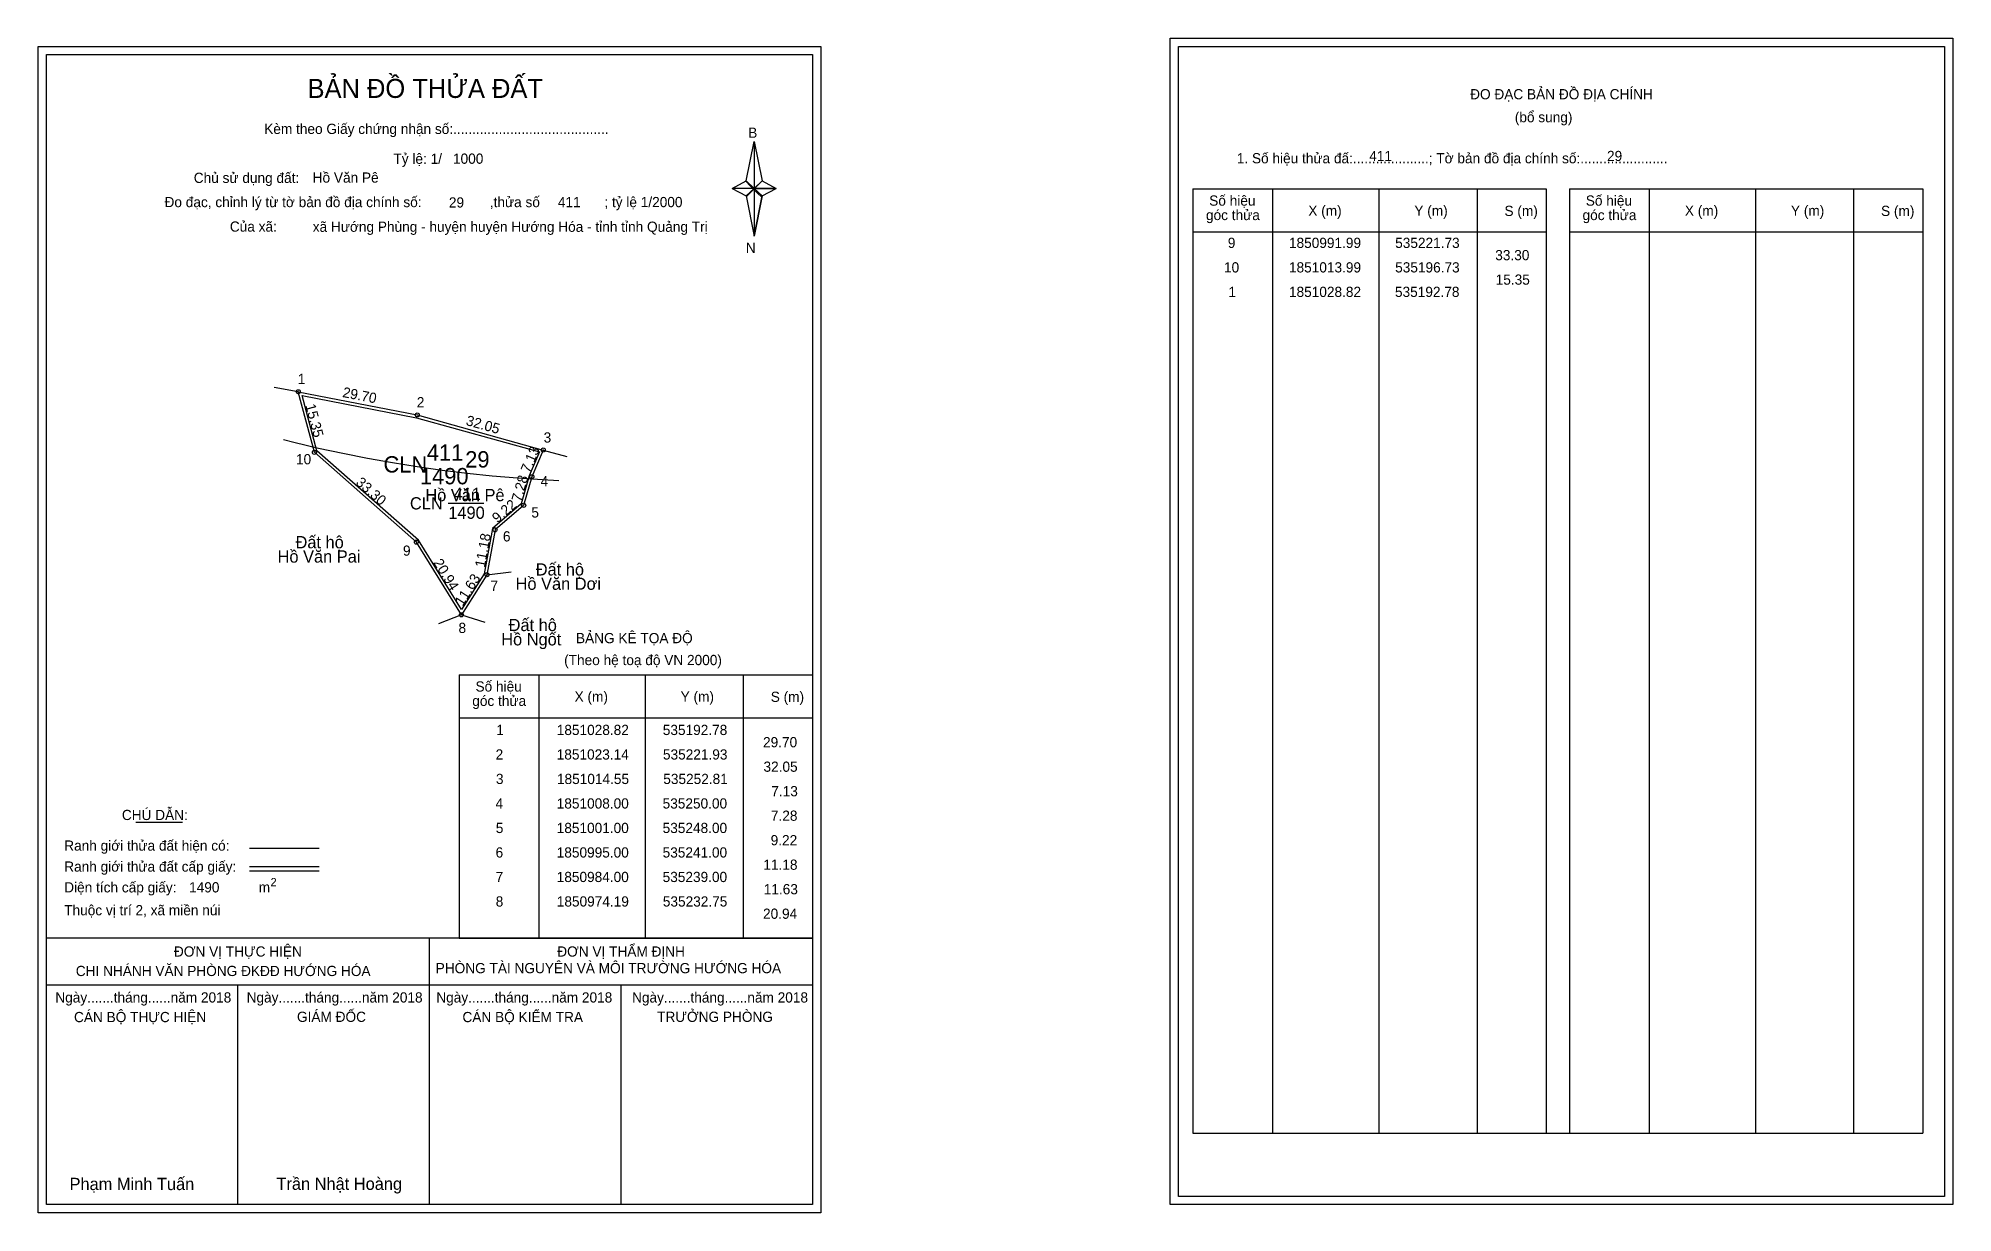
# Model space of a CAD drawing. Extents: x 535129 to 535598, y 1850828 to 1851115.
import ezdxf

# ---------------------------------------------------------------- set-up
doc = ezdxf.new("R2010")
doc.units = 0
for name, color, linetype in [('Level 1', 7, 'Continuous'), ('Level 10', 7, 'Continuous'), ('Level 11', 7, 'Continuous'), ('Level 12', 7, 'Continuous'), ('Level 13', 7, 'Continuous'), ('Level 2', 7, 'Continuous'), ('Level 27', 7, 'Continuous'), ('Level 3', 7, 'Continuous'), ('Level 36', 7, 'Continuous'), ('Level 4', 7, 'Continuous'), ('Level 49', 7, 'Continuous'), ('Level 5', 7, 'Continuous'), ('Level 53', 7, 'Continuous'), ('Level 55', 7, 'Continuous'), ('Level 6', 7, 'Continuous'), ('Level 63', 7, 'Continuous'), ('Level 7', 7, 'Continuous'), ('Level 9', 7, 'Continuous')]:
    doc.layers.add(name, color=color, linetype=linetype)

msp = doc.modelspace()

# ---------------------------------------------------------------- linework, layer by layer
at = {"layer": 'Level 1'}
for p, q in [((535408.41, 1851113.37), (535408.41, 1851113.37)), ((535131.09, 1851111.37), (535131.09, 1851111.37)), ((535302.51, 1851080.49), (535304.48, 1851090.13)), ((535304.48, 1851090.13), (535304.48, 1851078.6)), ((535304.48, 1851090.13), (535306.45, 1851080.49)), ((535299.07, 1851078.6), (535302.51, 1851080.49)), ((535302.51, 1851080.49), (535304.48, 1851078.6)), ((535304.33, 1851078.38), (535302.51, 1851080.27)), ((535306.3, 1851080.27), (535304.33, 1851078.38)), ((535304.33, 1851078.38), (535306.3, 1851080.27)), ((535306.45, 1851080.49), (535304.48, 1851078.6)), ((535304.48, 1851078.6), (535302.51, 1851076.76)), ((535304.33, 1851078.38), (535302.51, 1851076.54)), ((535302.51, 1851076.54), (535304.33, 1851078.38)), ((535302.51, 1851076.76), (535304.48, 1851066.9)), ((535306.3, 1851076.54), (535304.33, 1851078.38)), ((535304.48, 1851078.6), (535304.48, 1851066.9)), ((535304.48, 1851078.6), (535309.89, 1851078.6)), ((535304.48, 1851078.6), (535306.45, 1851076.76)), ((535306.45, 1851076.76), (535304.48, 1851066.9)), ((535306.45, 1851076.76), (535309.89, 1851078.6)), ((535411.95, 1851078.51), (535498.55, 1851078.51)), ((535431.54, 1850847.25), (535431.54, 1851078.51)), ((535457.61, 1850847.25), (535457.61, 1851078.51)), ((535481.58, 1851078.51), (535481.58, 1850847.25)), ((535498.55, 1851078.51), (535498.55, 1850847.25)), ((535504.2, 1851078.51), (535590.81, 1851078.51)), ((535523.79, 1850847.25), (535523.79, 1851078.51)), ((535549.87, 1850847.25), (535549.87, 1851078.51)), ((535573.84, 1851078.51), (535573.84, 1850847.25)), ((535590.81, 1851078.51), (535590.81, 1850847.25)), ((535411.95, 1851067.99), (535498.55, 1851067.99)), ((535504.2, 1851067.99), (535590.81, 1851067.99)), ((535232.19, 1850959.54), (535318.79, 1850959.54)), ((535251.78, 1850895.02), (535251.78, 1850959.54)), ((535277.85, 1850895.02), (535277.85, 1850959.54)), ((535301.82, 1850959.54), (535301.82, 1850895.02)), ((535232.19, 1850949.01), (535318.79, 1850949.01)), ((535153.01, 1850923.43), (535164.41, 1850923.43)), ((535180.87, 1850917.03), (535197.89, 1850917.03)), ((535180.87, 1850912.58), (535197.89, 1850912.58)), ((535180.87, 1850911.49), (535197.89, 1850911.49)), ((535237.92, 1850895.02), (535131.09, 1850895.02)), ((535318.79, 1850895.02), (535213.95, 1850895.02)), ((535224.94, 1850829.79), (535224.94, 1850895.02)), ((535232.19, 1850895.01), (535318.79, 1850895.01)), ((535318.79, 1850883.47), (535131.09, 1850883.47)), ((535178.01, 1850829.79), (535178.01, 1850883.47)), ((535271.86, 1850829.79), (535271.86, 1850883.47)), ((535411.95, 1850847.25), (535590.81, 1850847.25)), ((535596.11, 1850831.79), (535596.11, 1850831.79)), ((535318.79, 1850829.79), (535318.79, 1850829.79))]:
    msp.add_line(p, q, dxfattribs=at)
for points in [[(535302.51, 1851080.49), (535304.48, 1851090.13), (535304.48, 1851078.6)], [(535304.48, 1851078.6), (535306.45, 1851080.49), (535309.89, 1851078.6)], [(535299.07, 1851078.6), (535302.51, 1851076.76), (535304.48, 1851078.6)], [(535304.48, 1851078.6), (535304.48, 1851066.9), (535306.45, 1851076.76)]]:
    msp.add_lwpolyline(points, close=True, dxfattribs=at)
at = {"layer": 'Level 10'}
for points in [[(535239, 1850984), (535232.75, 1850974.19), (535221.73, 1850991.99), (535196.73, 1851013.99), (535192.78, 1851028.82), (535221.93, 1851023.14), (535252.81, 1851014.55), (535250, 1851008), (535248, 1851001), (535241, 1850995)], [(535238.34, 1850984.26), (535232.76, 1850975.51), (535222.27, 1850992.45), (535197.35, 1851014.38), (535193.74, 1851027.92), (535221.77, 1851022.46), (535251.85, 1851014.09), (535249.34, 1851008.24), (535247.38, 1851001.39), (535240.36, 1850995.37)]]:
    msp.add_lwpolyline(points, close=True, dxfattribs=at)
at = {"layer": 'Level 11'}
for centre in [(535192.78, 1851028.82), (535221.93, 1851023.14), (535196.73, 1851013.99), (535252.81, 1851014.55), (535250, 1851008), (535248, 1851001), (535241, 1850995), (535221.73, 1850991.99), (535239, 1850984), (535239, 1850984), (535232.75, 1850974.19)]:
    msp.add_circle(centre, 0.5, dxfattribs=at)
at = {"layer": 'Level 12'}
for p, q in [((535189.18, 1851017.09), (535191.71, 1851016.44)), ((535191.71, 1851016.44), (535197.7, 1851015.04)), ((535197.7, 1851015.04), (535203.71, 1851013.74)), ((535203.71, 1851013.74), (535209.76, 1851012.55)), ((535209.76, 1851012.55), (535215.83, 1851011.47)), ((535215.83, 1851011.47), (535221.92, 1851010.5)), ((535221.92, 1851010.5), (535228.03, 1851009.63)), ((535228.03, 1851009.63), (535234.16, 1851008.88)), ((535234.16, 1851008.88), (535240.31, 1851008.24)), ((535240.31, 1851008.24), (535246.46, 1851007.72)), ((535246.46, 1851007.72), (535252.62, 1851007.3)), ((535252.62, 1851007.3), (535256.66, 1851007.1))]:
    msp.add_line(p, q, dxfattribs=at)
at = {"layer": 'Level 27'}
for p, q in [((535192.78, 1851028.82), (535186.87, 1851029.85)), ((535252.81, 1851014.55), (535258.59, 1851012.94)), ((535239, 1850984), (535244.95, 1850984.74)), ((535232.75, 1850974.19), (535227.16, 1850972.01)), ((535232.75, 1850974.19), (535238.47, 1850972.39))]:
    msp.add_line(p, q, dxfattribs=at)
at = {"layer": 'Level 3'}
for p, q in [((535411.95, 1851078.51), (535411.95, 1850847.25)), ((535504.2, 1851078.51), (535504.2, 1850847.25)), ((535232.19, 1850959.54), (535232.19, 1850895.02))]:
    msp.add_line(p, q, dxfattribs=at)
at = {"layer": 'Level 63'}
for points in [[(535129.09, 1851113.37), (535320.79, 1851113.37), (535320.79, 1850827.79), (535129.09, 1850827.79)], [(535406.42, 1851115.37), (535598.12, 1851115.37), (535598.12, 1850829.79), (535406.42, 1850829.79)], [(535408.42, 1851113.37), (535596.12, 1851113.37), (535596.12, 1850831.79), (535408.42, 1850831.79)], [(535131.09, 1851111.37), (535318.79, 1851111.37), (535318.79, 1850829.79), (535131.09, 1850829.79)]]:
    msp.add_lwpolyline(points, close=True, dxfattribs=at)
at = {"layer": 'Level 9'}
msp.add_line((535229.53, 1851001.5), (535238.25, 1851001.5), dxfattribs=at)

# ---------------------------------------------------------------- texts
at = {"layer": 'Level 1'}
for s, height, p in [('BẢN ĐỒ THỬA ĐẤT', 4.6657, (535195.06, 1851100.77)), ('ĐO ĐẠC BẢN ĐỒ ĐỊA CHÍNH', 2.5, (535479.89, 1851100.43)), ('(bổ sung)', 2.5, (535490.83, 1851094.81)), ('Kèm theo Giấy chứng nhận số:.........................................', 2.5, (535184.44, 1851091.94)), ('B', 2.5, (535303.02, 1851091)), ('1. Số hiệu thửa đấ:....................; Tờ bản đồ địa chính số:.......................', 2.5, (535422.72, 1851084.75)), ('Chủ sử dụng đất:', 2.5, (535167.18, 1851079.95)), ('Đo đạc, chỉnh lý từ tờ bản đồ địa chính số:                  ,thửa số                 ; tỷ lệ 1/2000', 2.5, (535160.02, 1851074.02)), ('Số hiệu', 2.5, (535415.96, 1851074.38)), ('X (m)', 2.5, (535440.24, 1851071.91)), ('Y (m)', 2.5, (535466.22, 1851071.91)), ('S (m)', 2.5, (535488.3, 1851071.86)), ('Số hiệu', 2.5, (535508.22, 1851074.38)), ('X (m)', 2.5, (535532.5, 1851071.91)), ('Y (m)', 2.5, (535558.48, 1851071.91)), ('S (m)', 2.5, (535580.56, 1851071.86)), ('Của xã:', 2.5, (535176.02, 1851068.02)), ('góc thửa', 2.5, (535415.17, 1851070.85)), ('góc thửa', 2.5, (535507.43, 1851070.85)), ('N', 2.5, (535302.42, 1851062.83)), ('BẢNG KÊ TỌA ĐỘ', 2.5, (535260.82, 1850967.24)), ('(Theo hệ toạ độ VN 2000)', 2.5, (535257.92, 1850961.88)), ('Số hiệu', 2.5, (535236.2, 1850955.41)), ('góc thửa', 2.5, (535235.41, 1850951.88)), ('X (m)', 2.5, (535260.48, 1850952.93)), ('Y (m)', 2.5, (535286.46, 1850952.93)), ('S (m)', 2.5, (535308.54, 1850952.88)), ('CHÚ DẪN:', 2.5, (535149.57, 1850923.94)), ('Ranh giới thửa đất hiện có:', 2.5, (535135.44, 1850916.44)), ('Ranh giới thửa đất cấp giấy:', 2.5, (535135.44, 1850911.3)), ('Diện tích cấp giấy:', 2.5, (535135.44, 1850906.22)), ('m', 2.5, (535183.09, 1850906.24)), ('2', 2, (535185.99, 1850907.75)), ('Thuộc vị trí 2, xã miền núi', 2.5, (535135.44, 1850900.62)), ('ĐƠN VỊ THỰC HIỆN', 2.5, (535162.32, 1850890.5)), ('ĐƠN VỊ THẨM ĐỊNH', 2.5, (535256.23, 1850890.5)), ('CHI NHÁNH VĂN PHÒNG ĐKĐĐ HƯỚNG HÓA', 2.5, (535138.28, 1850885.74)), ('PHÒNG TÀI NGUYÊN VÀ MÔI TRƯỜNG HƯỚNG HÓA', 2.5, (535226.45, 1850886.43)), ('Ngày.......tháng......năm 2018', 2.5, (535133.26, 1850879.26)), ('CÁN BỘ THỰC HIỆN', 2.5, (535137.84, 1850874.45)), ('Ngày.......tháng......năm 2018', 2.5, (535180.13, 1850879.26)), ('GIÁM ĐỐC', 2.5, (535192.47, 1850874.51)), ('Ngày.......tháng......năm 2018', 2.5, (535226.6, 1850879.26)), ('CÁN BỘ KIỂM TRA', 2.5, (535233.01, 1850874.45)), ('Ngày.......tháng......năm 2018', 2.5, (535274.56, 1850879.26)), ('TRƯỞNG PHÒNG', 2.5, (535280.7, 1850874.51)), ('Phạm Minh Tuấn', 3, (535136.75, 1850833.33)), ('Trần Nhật Hoàng', 3, (535187.44, 1850833.38))]:
    msp.add_text(s, height=height, dxfattribs=at).set_placement(p)
at = {"layer": 'Level 11'}
msp.add_text('Tỷ lệ: 1/', height=2.5, dxfattribs=at).set_placement((535216.1, 1851084.63))
at = {"layer": 'Level 13'}
for s, p in [('411', (535230.84, 1851002.3)), ('CLN', (535220.14, 1851000)), ('1490', (535229.54, 1850997.7))]:
    msp.add_text(s, height=3, dxfattribs=at).set_placement(p)
at = {"layer": 'Level 2'}
msp.add_text('Hồ Văn Pê', height=3, dxfattribs=at).set_placement((535223.92, 1851002.02))
at = {"layer": 'Level 3'}
msp.add_text('CLN', height=4, dxfattribs=at).set_placement((535213.67, 1851009.04))
at = {"layer": 'Level 36'}
for s, p in [('Hồ Văn Pai', (535187.72, 1850986.98)), ('Đất hộ', (535192.11, 1850990.48)), ('Đất hộ', (535250.97, 1850983.82)), ('Hồ Văn Dơi', (535246.03, 1850980.32)), ('Đất hộ', (535244.32, 1850970.21)), ('Hồ Ngốt', (535242.51, 1850966.71))]:
    msp.add_text(s, height=3, dxfattribs=at).set_placement(p)
at = {"layer": 'Level 4'}
msp.add_text('411', height=4, dxfattribs=at).set_placement((535224.28, 1851011.93))
at = {"layer": 'Level 49'}
for s, rotation, p in [('29.70', 348.9738, (535203.49, 1851027.55)), ('15.35', 284.9146, (535194.49, 1851025.51)), ('32.05', 344.4548, (535233.7, 1851020.7)), ('7.13', 66.7803, (535249.46, 1851008.76)), ('33.30', 318.6522, (535206.69, 1851006.29)), ('7.28', 74.0546, (535247.37, 1851001.71)), ('9.22', 40.6013, (535241.58, 1850996.55)), ('11.18', 79.6952, (535238.49, 1850985.66)), ('20.94', 301.7617, (535225.77, 1850986.99)), ('11.63', 57.4986, (535233.05, 1850976.15))]:
    msp.add_text(s, height=2.5, rotation=rotation, dxfattribs=at).set_placement(p)
at = {"layer": 'Level 5'}
msp.add_text('1490', height=4, dxfattribs=at).set_placement((535222.59, 1851006.15))
at = {"layer": 'Level 53'}
for s, p in [('9', (535420.52, 1851064.03)), ('1850991.99', (535435.5, 1851064.03)), ('535221.73', (535461.52, 1851064.03)), ('10', (535419.59, 1851058.03)), ('1851013.99', (535435.5, 1851058.03)), ('535196.73', (535461.52, 1851058.03)), ('33.30', (535486.04, 1851061.03)), ('15.35', (535486.15, 1851055.03)), ('1', (535420.67, 1851052.03)), ('1851028.82', (535435.5, 1851052.03)), ('535192.78', (535461.47, 1851052.03)), ('1', (535241.28, 1850944.76)), ('1851028.82', (535256.11, 1850944.76)), ('535192.78', (535282.09, 1850944.76)), ('29.70', (535306.65, 1850941.76)), ('2', (535241.13, 1850938.76)), ('1851023.14', (535256.1, 1850938.76)), ('535221.93', (535282.13, 1850938.76)), ('32.05', (535306.76, 1850935.76)), ('3', (535241.21, 1850932.76)), ('1851014.55', (535256.16, 1850932.76)), ('535252.81', (535282.21, 1850932.76)), ('4', (535241.12, 1850926.76)), ('1851008.00', (535256.1, 1850926.76)), ('535250.00', (535282.05, 1850926.76)), ('7.13', (535308.67, 1850929.76)), ('7.28', (535308.58, 1850923.76)), ('5', (535241.18, 1850920.76)), ('1851001.00', (535256.1, 1850920.76)), ('535248.00', (535282.05, 1850920.76)), ('9.22', (535308.52, 1850917.76)), ('6', (535241.13, 1850914.76)), ('1850995.00', (535256.1, 1850914.76)), ('535241.00', (535282.05, 1850914.76)), ('7', (535241.14, 1850908.76)), ('1850984.00', (535256.1, 1850908.76)), ('535239.00', (535282.05, 1850908.76)), ('11.18', (535306.73, 1850911.76)), ('11.63', (535306.83, 1850905.76)), ('8', (535241.16, 1850902.76)), ('1850974.19', (535256.12, 1850902.76)), ('535232.75', (535282.1, 1850902.76)), ('20.94', (535306.65, 1850899.76))]:
    msp.add_text(s, height=2.5, dxfattribs=at).set_placement(p)
at = {"layer": 'Level 55'}
for s, height, p in [('1', 0.4, (535192.67, 1851028.82)), ('0', 0.11, (535192.74, 1851028.71)), ('0', 0.11, (535192.74, 1851028.71)), ('0', 0.11, (535192.74, 1851028.71)), ('0', 0.11, (535192.74, 1851028.71)), ('2', 0.4, (535221.79, 1851023.14)), ('0', 0.11, (535221.89, 1851023.03)), ('0', 0.11, (535221.89, 1851023.03)), ('10', 0.4, (535196.45, 1851013.99)), ('0', 0.11, (535196.69, 1851013.88)), ('0', 0.11, (535196.69, 1851013.88)), ('3', 0.4, (535252.69, 1851014.55)), ('0', 0.11, (535252.77, 1851014.44)), ('0', 0.11, (535252.77, 1851014.44)), ('0', 0.11, (535252.77, 1851014.44)), ('4', 0.4, (535249.86, 1851008)), ('0', 0.11, (535249.96, 1851007.89)), ('5', 0.4, (535247.87, 1851001)), ('0', 0.11, (535247.96, 1851000.89)), ('6', 0.4, (535240.86, 1850995)), ('0', 0.11, (535240.96, 1850994.89)), ('9', 0.4, (535221.59, 1850991.99)), ('0', 0.11, (535221.69, 1850991.88)), ('0', 0.11, (535221.69, 1850991.88)), ('7', 0.4, (535238.87, 1850984)), ('10', 0.11, (535238.92, 1850983.89)), ('0', 0.11, (535238.96, 1850983.89)), ('8', 0.4, (535232.62, 1850974.19)), ('10', 0.11, (535232.67, 1850974.08)), ('0', 0.11, (535232.71, 1850974.08)), ('0', 0.11, (535232.71, 1850974.08))]:
    msp.add_text(s, height=height, dxfattribs=at).set_placement(p)
at = {"layer": 'Level 6'}
for s, p in [('1000', (535230.69, 1851084.65)), ('411', (535455.17, 1851085.29)), ('29', (535513.42, 1851085.31)), ('Hồ Văn Pê', (535196.31, 1851080.02)), ('29', (535229.69, 1851073.93)), ('411', (535256.39, 1851074.01)), ('xã Hướng Phùng - huyện huyện Hướng Hóa - tỉnh tỉnh Quảng Trị', (535196.33, 1851067.98)), ('1490', (535166.03, 1850906.22))]:
    msp.add_text(s, height=2.5, dxfattribs=at).set_placement(p)
at = {"layer": 'Level 7'}
msp.add_text('29', height=4, dxfattribs=at).set_placement((535233.69, 1851010.27))
at = {"layer": 'Level 9'}
for s, p in [('1', (535192.66, 1851030.72)), ('2', (535221.82, 1851025)), ('3', (535252.9, 1851016.38)), ('10', (535192.23, 1851011.05)), ('4', (535252.16, 1851005.68)), ('5', (535249.89, 1850998.02)), ('6', (535242.92, 1850992.16)), ('9', (535218.44, 1850988.67)), ('7', (535239.87, 1850980.05)), ('8', (535232.04, 1850969.74))]:
    msp.add_text(s, height=2.5, dxfattribs=at).set_placement(p)

doc.saveas('drawing.dxf')
